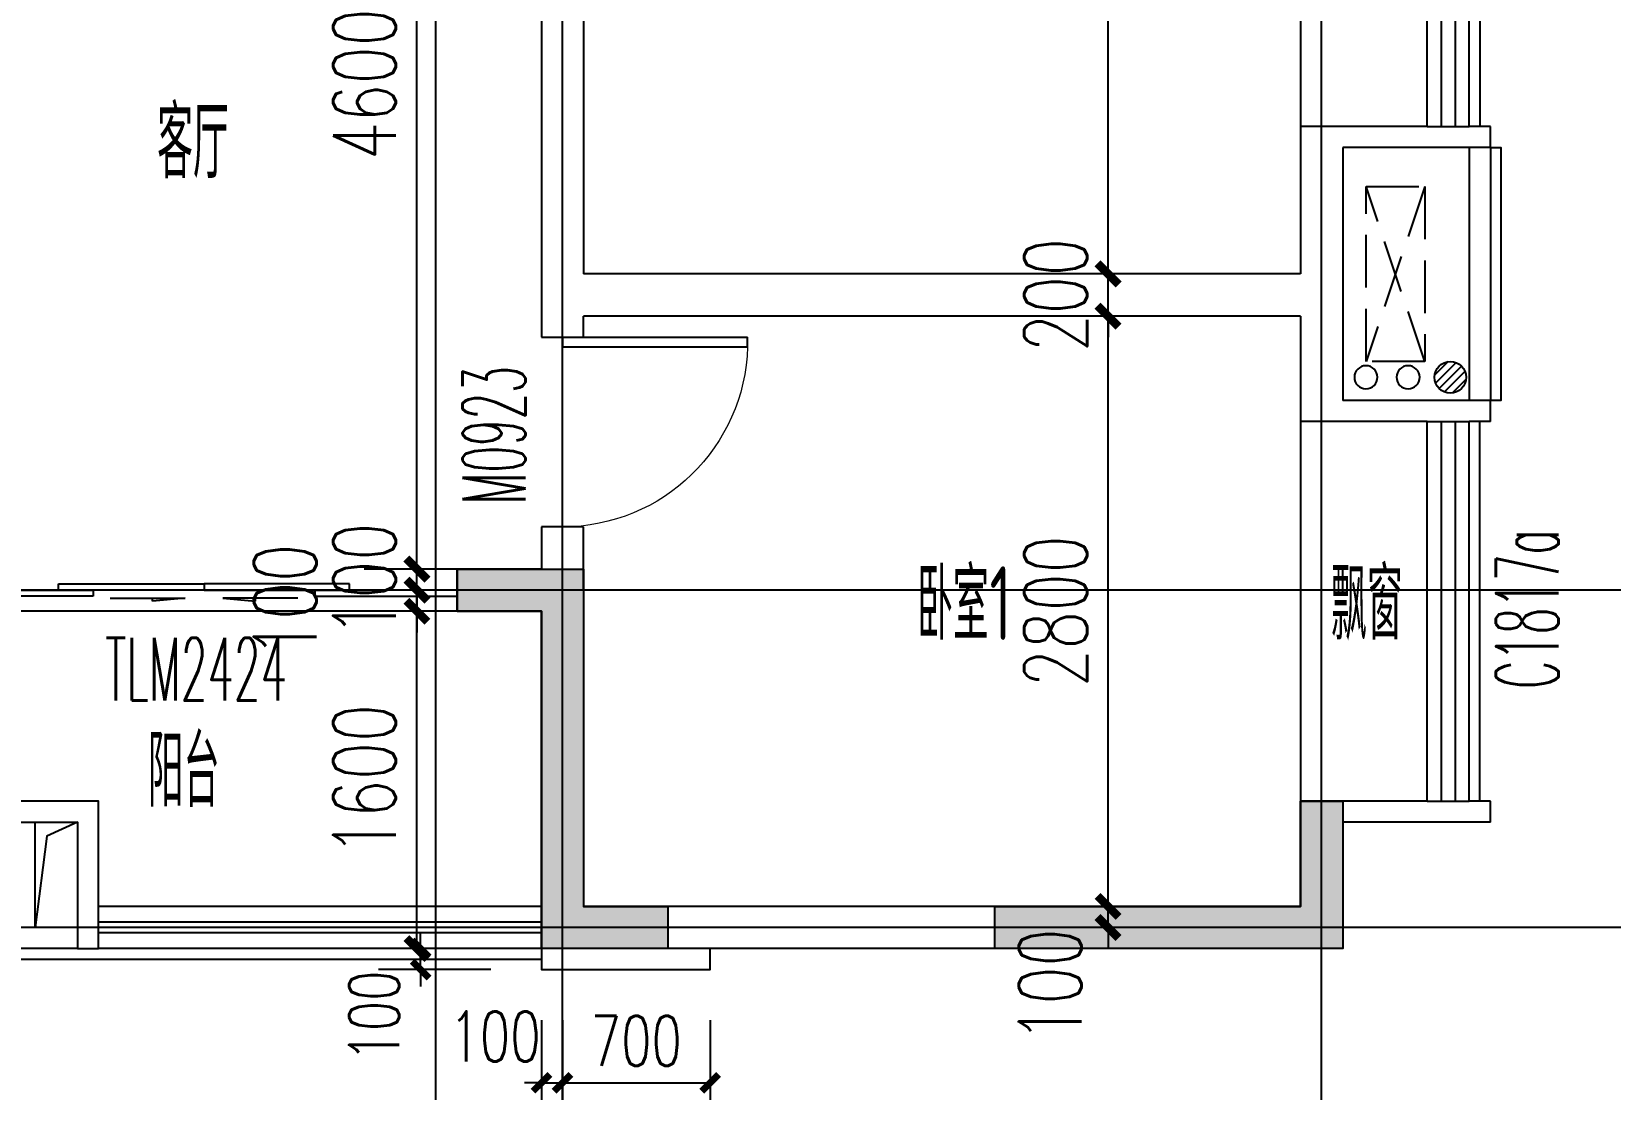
# Model space of a CAD drawing. Extents: x -59851 to 653804, y -249523 to 437614.
# Drawn here: x -2231 to 5256, y 6638 to 11656 of the extents above; entities that cross this region are included whole.
import ezdxf

# ---------------------------------------------------------------- set-up
doc = ezdxf.new("R2010")
doc.units = 0
doc.header["$LTSCALE"] = 1000
doc.header["$MEASUREMENT"] = 0
doc.linetypes.add('DASH', pattern=[0.35, 0.25, -0.1])
for name, color, linetype in [('_S-YS(雨水管)', 3, 'Continuous'), ('_S-空调立管', 7, 'Continuous'), ('A-外装饰线脚', 7, 'Continuous'), ('A-洞口', 105, 'Continuous'), ('A-看线', 105, 'Continuous'), ('A-空调室外机', 5, 'DASH'), ('A-第三道尺寸线', 105, 'Continuous'), ('A-线脚看线', 9, 'Continuous'), ('AE-FLOR', 151, 'Continuous'), ('DOTE', 16, 'Continuous'), ('NL', 5, 'Continuous'), ('PUB_HATCH', 8, 'Continuous'), ('PUB_TEXT', 7, 'Continuous'), ('WALL', 2, 'Continuous'), ('WINDOW', 4, 'Continuous'), ('WINDOW_TEXT', 7, 'Continuous'), ('剪力墙', 6, 'Continuous'), ('栏杆', 142, 'Continuous')]:
    doc.layers.add(name, color=color, linetype=linetype)
doc.layers.add('A-area(算半面积)', color=23, linetype='Continuous', plot=False)
doc.layers.add('A-第四道尺寸线(线脚尺寸)', color=105, linetype='Continuous', lineweight=5)
doc.styles.add('_TCH_DIM_T3', font='SIMPLEX.shx', dxfattribs={"width": 0.705882, "bigfont": 'GBCBIG.shx'})
doc.styles.add('_TCH_WINDOW', font='SIMPLEX.shx', dxfattribs={"width": 0.7, "height": 3.5, "bigfont": 'GBCBIG.shx'})
doc.styles.get("Standard").update_dxf_attribs({"font": 'gbenor.shx', "width": 0.7, "bigfont": 'gbcbig.shx'})
doc.dimstyles.new('_TCH_ARCH&&100', dxfattribs={"dimtxt": 297.5, "dimasz": 100, "dimexe": 250, "dimexo": 300, "dimgap": 100, "dimtad": 1, "dimdec": 0, "dimzin": 0, "dimdsep": 46, "dimtxsty": '_TCH_DIM_T3', "dimblk": 'ARCHTICK', "dimcen": 0.09, "dimclrt": 7, "dimazin": 2, "dimtfac": 1, "dimtdec": 0, "dimtix": 1, "dimtmove": 2, "dimatfit": 3, "dimfxl": 0, "dimtolj": 1, "dimtzin": 0, "dimarcsym": 0})
doc.dimstyles.new('_TCH_ARCH&&80', dxfattribs={"dimtxt": 238, "dimasz": 80, "dimexe": 200, "dimexo": 240, "dimgap": 80, "dimtad": 1, "dimdec": 0, "dimzin": 0, "dimdsep": 46, "dimtxsty": '_TCH_DIM_T3', "dimblk": 'ARCHTICK', "dimcen": 0.09, "dimclrt": 7, "dimazin": 2, "dimtfac": 1, "dimtdec": 0, "dimtix": 1, "dimtmove": 2, "dimatfit": 3, "dimfxl": 0, "dimtolj": 1, "dimtzin": 0, "dimarcsym": 0})

# ---------------------------------------------------------------- blocks, each defined once
blk = doc.blocks.new('jgjlq030328')
at = {"layer": 'PUB_HATCH'}
for points in [[(-245535, 6411.9), (-245935, 6411.9), (-246135, 6411.9), (-246135, 8011.9), (-246535, 8011.9), (-246535, 8211.9), (-245935, 8211.9), (-245935, 6611.9), (-245535, 6611.9)], [(-242335, 7111.9), (-242335, 6411.9), (-243985, 6411.9), (-243985, 6611.9), (-242535, 6611.9), (-242535, 7111.9)]]:
    blk.add_hatch(color=256, dxfattribs=at).paths.add_polyline_path(points)
at = {"layer": '剪力墙'}
for points in [[(-245535, 6411.9), (-245935, 6411.9), (-246135, 6411.9), (-246135, 8011.9), (-246535, 8011.9), (-246535, 8211.9), (-245935, 8211.9), (-245935, 6611.9), (-245535, 6611.9)], [(-242335, 7111.9), (-242335, 6411.9), (-243985, 6411.9), (-243985, 6611.9), (-242535, 6611.9), (-242535, 7111.9)]]:
    blk.add_lwpolyline(points, close=True, dxfattribs=at)
blk = doc.blocks.new('zhouxianssceng0329')
at = {"layer": 'DOTE'}
for p, q in [((3886.3, 132089.9), (3886.3, 156469.4)), ((-313.7, 132089.9), (-313.7, 144298.2)), ((286.3, 132089.9), (286.3, 140298.2)), ((5501.3, 134598.2), (-44988.6, 134598.2)), ((5501.3, 132998.2), (-44988.6, 132998.2))]:
    blk.add_line(p, q, dxfattribs=at)
blk = doc.blocks.new('ktswaj')
at = {"linetype": 'DASH'}
blk.add_lwpolyline([(15990.1, 179082.6), (15990.1, 178253.3), (16268.4, 178253.3), (16268.4, 179082.6)], close=True, dxfattribs=at)
for points in [[(15990.1, 179082.6), (16268.4, 178253.3)], [(15990.1, 178253.3), (16268.4, 179082.6)]]:
    blk.add_lwpolyline(points, dxfattribs=at)
blk = doc.blocks.new('$DorLib2D$00000138')
at = {"color": 0, "linetype": 'Continuous'}
for p, q in [((-0.2875, 0), (-0.2875, 0.1538)), ((-0.2875, 0.1538), (0, 0.1538)), ((0, 0.1538), (0, 0)), ((0.2875, 0.1538), (0, 0.1538)), ((0.2875, 0), (0.2875, 0.1538)), ((-0.5, -0.1399), (-0.5, 0)), ((-0.5, 0), (-0.2188, 0)), ((0, 0), (-0.2875, 0)), ((-0.2188, 0), (-0.2188, -0.1399)), ((0, 0), (0.2875, 0)), ((0.2188, 0), (0.2188, -0.1399)), ((0.5, 0), (0.2188, 0)), ((0.5, 0), (0.5, -0.1946)), ((0.5, -0.1399), (0.5, 0)), ((-0.2188, -0.1399), (-0.5, -0.1399)), ((0.2188, -0.1399), (0.5, -0.1399)), ((-0.1857, -0.186), (-0.037, -0.186)), ((-0.037, -0.186), (-0.1019, -0.2583)), ((-0.1019, -0.2583), (-0.1019, -0.186)), ((0.1857, -0.186), (0.037, -0.186)), ((0.037, -0.186), (0.1019, -0.2583)), ((0.1019, -0.2583), (0.1019, -0.186))]:
    blk.add_line(p, q, dxfattribs=at)
blk = doc.blocks.new('$TCHSYS$WIN2D')
for p, q in [((-0.5, 0.5), (0.5, 0.5)), ((-0.5, 0.5), (-0.5, -0.5)), ((0.5, 0.5), (0.5, -0.5)), ((0.5, 0.1667), (-0.5, 0.1667)), ((0.5, -0.1667), (-0.5, -0.1667)), ((-0.5, -0.5), (0.5, -0.5))]:
    blk.add_line(p, q)
blk = doc.blocks.new('$DorLib2D$00000001')
for p, q in [((0.45, 0.975), (0.5, 0.975)), ((0.45, 0), (0.45, 0.975)), ((0.5, 0), (0.5, 0.975)), ((0.5, 0), (0.45, 0))]:
    blk.add_line(p, q)
at = {"lineweight": 13}
blk.add_arc((0.475, 0), 0.975, 91.46928, 180, dxfattribs=at)
blk = doc.blocks.new('_ArchTick')
at = {"color": 0, "linetype": 'ByBlock', "const_width": 0.4}
blk.add_lwpolyline([(-0.5, -0.5), (0.5, 0.5)], dxfattribs=at)
blk = doc.blocks.new('*D780')
at = {"layer": 'A-第三道尺寸线', "color": 0, "lineweight": -2, "transparency": 16777216}
for p, q in [((90662, 165334.8), (90121.7, 165334.8)), ((90371.7, 160734.8), (90371.7, 165334.8)), ((90662, 160734.8), (90121.7, 160734.8))]:
    blk.add_line(p, q, dxfattribs=at)
at = {"layer": 'Defpoints', "color": 0, "transparency": 16777216}
for p in [(90371.7, 165334.8), (90962, 165334.8), (90962, 160734.8)]:
    blk.add_point(p, dxfattribs=at)
at = {"layer": 'A-第三道尺寸线', "color": 0, "lineweight": -2, "transparency": 16777216, "xscale": 100, "yscale": 100, "zscale": 100}
for p, rotation in [((90371.7, 165334.8), 90), ((90371.7, 160734.8), 270)]:
    blk.add_blockref('_ArchTick', p, dxfattribs=dict(at, rotation=rotation))
at = {"layer": 'A-第三道尺寸线', "color": 7, "transparency": 16777216, "insert": (90123, 163034.8), "char_height": 297.5, "attachment_point": 5, "rotation": 90, "style": '_TCH_DIM_T3'}
blk.add_mtext('\\A1;4600', dxfattribs=at)
blk = doc.blocks.new('*D781')
at = {"layer": 'A-第三道尺寸线', "color": 0, "lineweight": -2, "transparency": 16777216}
for p, q in [((90371.7, 160734.8), (90371.7, 160834.8)), ((90662, 160734.8), (90121.7, 160734.8)), ((90371.7, 160634.8), (90371.7, 160734.8)), ((90662, 160634.8), (90121.7, 160634.8)), ((90371.7, 160634.8), (90371.7, 160534.8))]:
    blk.add_line(p, q, dxfattribs=at)
at = {"layer": 'Defpoints', "color": 0, "transparency": 16777216}
for p in [(90371.7, 160734.8), (90962, 160734.8), (90962, 160634.8)]:
    blk.add_point(p, dxfattribs=at)
at = {"layer": 'A-第三道尺寸线', "color": 0, "lineweight": -2, "transparency": 16777216, "xscale": 100, "yscale": 100, "zscale": 100}
for p, rotation in [((90371.7, 160734.8), 270), ((90371.7, 160634.8), 90)]:
    blk.add_blockref('_ArchTick', p, dxfattribs=dict(at, rotation=rotation))
at = {"layer": 'A-第三道尺寸线', "color": 7, "transparency": 16777216, "insert": (90123, 160684.8), "char_height": 297.5, "attachment_point": 5, "rotation": 90, "style": '_TCH_DIM_T3'}
blk.add_mtext('\\A1;100', dxfattribs=at)
blk = doc.blocks.new('*D782')
at = {"layer": 'A-第三道尺寸线', "color": 0, "lineweight": -2, "transparency": 16777216}
for p, q in [((90371.7, 160634.8), (90371.7, 160734.8)), ((90662, 160634.8), (90121.7, 160634.8)), ((90371.7, 160534.8), (90371.7, 160634.8)), ((90662, 160534.8), (90121.7, 160534.8)), ((90371.7, 160534.8), (90371.7, 160434.8))]:
    blk.add_line(p, q, dxfattribs=at)
at = {"layer": 'Defpoints', "color": 0, "transparency": 16777216}
for p in [(90371.7, 160634.8), (90962, 160634.8), (90962, 160534.8)]:
    blk.add_point(p, dxfattribs=at)
at = {"layer": 'A-第三道尺寸线', "color": 0, "lineweight": -2, "transparency": 16777216, "xscale": 100, "yscale": 100, "zscale": 100}
for p, rotation in [((90371.7, 160634.8), 270), ((90371.7, 160534.8), 90)]:
    blk.add_blockref('_ArchTick', p, dxfattribs=dict(at, rotation=rotation))
at = {"layer": 'A-第三道尺寸线', "color": 7, "transparency": 16777216, "insert": (89746.7, 160584.8), "char_height": 297.5, "attachment_point": 5, "rotation": 90, "style": '_TCH_DIM_T3'}
blk.add_mtext('\\A1;100', dxfattribs=at)
blk = doc.blocks.new('*D783')
at = {"layer": 'A-第三道尺寸线', "color": 0, "lineweight": -2, "transparency": 16777216}
for p, q in [((90662, 160534.8), (90121.7, 160534.8)), ((90371.7, 158934.8), (90371.7, 160534.8)), ((90662, 158934.8), (90121.7, 158934.8))]:
    blk.add_line(p, q, dxfattribs=at)
at = {"layer": 'Defpoints', "color": 0, "transparency": 16777216}
for p in [(90371.7, 160534.8), (90962, 160534.8), (90962, 158934.8)]:
    blk.add_point(p, dxfattribs=at)
at = {"layer": 'A-第三道尺寸线', "color": 0, "lineweight": -2, "transparency": 16777216, "xscale": 100, "yscale": 100, "zscale": 100}
for p, rotation in [((90371.7, 160534.8), 90), ((90371.7, 158934.8), 270)]:
    blk.add_blockref('_ArchTick', p, dxfattribs=dict(at, rotation=rotation))
at = {"layer": 'A-第三道尺寸线', "color": 7, "transparency": 16777216, "insert": (90123, 159734.8), "char_height": 297.5, "attachment_point": 5, "rotation": 90, "style": '_TCH_DIM_T3'}
blk.add_mtext('\\A1;1600', dxfattribs=at)
blk = doc.blocks.new('*D793')
at = {"layer": 'A-第三道尺寸线', "color": 0, "lineweight": -2, "transparency": 16777216}
for p, q in [((93649.2, 159134.8), (93649.2, 159234.8)), ((93973, 159134.8), (93399.2, 159134.8)), ((93649.2, 159034.8), (93649.2, 159134.8)), ((93973, 159034.8), (93399.2, 159034.8)), ((93649.2, 159034.8), (93649.2, 158934.8))]:
    blk.add_line(p, q, dxfattribs=at)
at = {"layer": 'Defpoints', "color": 0, "transparency": 16777216}
for p in [(93649.2, 159134.8), (94273, 159134.8), (94273, 159034.8)]:
    blk.add_point(p, dxfattribs=at)
at = {"layer": 'A-第三道尺寸线', "color": 0, "lineweight": -2, "transparency": 16777216, "xscale": 100, "yscale": 100, "zscale": 100}
for p, rotation in [((93649.2, 159134.8), 270), ((93649.2, 159034.8), 90)]:
    blk.add_blockref('_ArchTick', p, dxfattribs=dict(at, rotation=rotation))
at = {"layer": 'A-第三道尺寸线', "color": 7, "transparency": 16777216, "insert": (93374.2, 158759.8), "char_height": 297.5, "attachment_point": 5, "rotation": 90, "style": '_TCH_DIM_T3'}
blk.add_mtext('\\A1;100', dxfattribs=at)
blk = doc.blocks.new('*D794')
at = {"layer": 'A-第三道尺寸线', "color": 0, "lineweight": -2, "transparency": 16777216}
for p, q in [((93973, 161934.8), (93399.2, 161934.8)), ((93649.2, 159134.8), (93649.2, 161934.8)), ((93973, 159134.8), (93399.2, 159134.8))]:
    blk.add_line(p, q, dxfattribs=at)
at = {"layer": 'Defpoints', "color": 0, "transparency": 16777216}
for p in [(93649.2, 161934.8), (94273, 161934.8), (94273, 159134.8)]:
    blk.add_point(p, dxfattribs=at)
at = {"layer": 'A-第三道尺寸线', "color": 0, "lineweight": -2, "transparency": 16777216, "xscale": 100, "yscale": 100, "zscale": 100}
for p, rotation in [((93649.2, 161934.8), 90), ((93649.2, 159134.8), 270)]:
    blk.add_blockref('_ArchTick', p, dxfattribs=dict(at, rotation=rotation))
at = {"layer": 'A-第三道尺寸线', "color": 7, "transparency": 16777216, "insert": (93400.5, 160534.8), "char_height": 297.5, "attachment_point": 5, "rotation": 90, "style": '_TCH_DIM_T3'}
blk.add_mtext('\\A1;2800', dxfattribs=at)
blk = doc.blocks.new('*D795')
at = {"layer": 'A-第三道尺寸线', "color": 0, "lineweight": -2, "transparency": 16777216}
for p, q in [((93649.2, 162134.8), (93649.2, 162234.8)), ((93973, 162134.8), (93399.2, 162134.8)), ((93649.2, 161934.8), (93649.2, 162134.8)), ((93973, 161934.8), (93399.2, 161934.8)), ((93649.2, 161934.8), (93649.2, 161834.8))]:
    blk.add_line(p, q, dxfattribs=at)
at = {"layer": 'Defpoints', "color": 0, "transparency": 16777216}
for p in [(93649.2, 162134.8), (94273, 162134.8), (94273, 161934.8)]:
    blk.add_point(p, dxfattribs=at)
at = {"layer": 'A-第三道尺寸线', "color": 0, "lineweight": -2, "transparency": 16777216, "xscale": 100, "yscale": 100, "zscale": 100}
for p, rotation in [((93649.2, 162134.8), 270), ((93649.2, 161934.8), 90)]:
    blk.add_blockref('_ArchTick', p, dxfattribs=dict(at, rotation=rotation))
at = {"layer": 'A-第三道尺寸线', "color": 7, "transparency": 16777216, "insert": (93400.5, 162034.8), "char_height": 297.5, "attachment_point": 5, "rotation": 90, "style": '_TCH_DIM_T3'}
blk.add_mtext('\\A1;200', dxfattribs=at)
blk = doc.blocks.new('*D796')
at = {"layer": 'A-第三道尺寸线', "color": 0, "lineweight": -2, "transparency": 16777216}
for p, q in [((93973, 165334.8), (93399.2, 165334.8)), ((93649.2, 162134.8), (93649.2, 165334.8)), ((93973, 162134.8), (93399.2, 162134.8))]:
    blk.add_line(p, q, dxfattribs=at)
at = {"layer": 'Defpoints', "color": 0, "transparency": 16777216}
for p in [(93649.2, 165334.8), (94273, 165334.8), (94273, 162134.8)]:
    blk.add_point(p, dxfattribs=at)
at = {"layer": 'A-第三道尺寸线', "color": 0, "lineweight": -2, "transparency": 16777216, "xscale": 100, "yscale": 100, "zscale": 100}
for p, rotation in [((93649.2, 165334.8), 90), ((93649.2, 162134.8), 270)]:
    blk.add_blockref('_ArchTick', p, dxfattribs=dict(at, rotation=rotation))
at = {"layer": 'A-第三道尺寸线', "color": 7, "transparency": 16777216, "insert": (93400.5, 163734.8), "char_height": 297.5, "attachment_point": 5, "rotation": 90, "style": '_TCH_DIM_T3'}
blk.add_mtext('\\A1;3200', dxfattribs=at)
blk = doc.blocks.new('ssxianjiao0329')
at = {"layer": 'A-外装饰线脚'}
blk.add_lwpolyline([(186.3, 132898.2), (186.3, 132798.2), (986.3, 132798.2), (986.3, 132898.2)], dxfattribs=at)
at = {"layer": 'A-线脚看线'}
for points in [[(4636.3, 138598.2), (4636.3, 136798.2)], [(4686.3, 136698.2), (4736.3, 136698.2), (4736.3, 135498.2), (4686.3, 135498.2)], [(4636.3, 133598.2), (4636.3, 135398.2)], [(-3213.7, 132848.2), (186.3, 132848.2)]]:
    blk.add_lwpolyline(points, dxfattribs=at)
blk = doc.blocks.new('600200')
at = {"layer": 'A-洞口'}
blk.add_lwpolyline([(-2177.9, 134493.3), (-1977.9, 134493.3), (-1977.9, 133993.3), (-2177.9, 133993.3)], close=True, dxfattribs=at)
blk.add_lwpolyline([(-1977.9, 134493.3), (-2123.4, 134426.8), (-2177.9, 133993.3)], dxfattribs=at)
blk = doc.blocks.new('huxingdongkoupiaochuangyangtai')
blk.add_blockref('600200', (-35.8, 2095))
blk = doc.blocks.new('*D481')
at = {"layer": 'A-第四道尺寸线(线脚尺寸)', "color": 0, "lineweight": -2, "transparency": 16777216}
for p, q in [((186.3, 13758.2), (186.3, 13261.4)), ((286.3, 13758.2), (286.3, 13261.4)), ((186.3, 13461.4), (106.3, 13461.4)), ((186.3, 13461.4), (286.3, 13461.4)), ((286.3, 13461.4), (366.3, 13461.4))]:
    blk.add_line(p, q, dxfattribs=at)
at = {"layer": 'Defpoints', "color": 0, "transparency": 16777216}
for p in [(186.3, 13998.2), (286.3, 13998.2), (286.3, 13461.4)]:
    blk.add_point(p, dxfattribs=at)
at = {"layer": 'A-第四道尺寸线(线脚尺寸)', "color": 0, "lineweight": -2, "transparency": 16777216, "xscale": 80, "yscale": 80, "zscale": 80}
blk.add_blockref('_ArchTick', (186.3, 13461.4), dxfattribs=at)
at = {"layer": 'A-第四道尺寸线(线脚尺寸)', "color": 0, "lineweight": -2, "transparency": 16777216, "xscale": 80, "yscale": 80, "zscale": 80, "rotation": 180}
blk.add_blockref('_ArchTick', (286.3, 13461.4), dxfattribs=at)
at = {"layer": 'A-第四道尺寸线(线脚尺寸)', "color": 7, "transparency": 16777216, "insert": (-33.7, 13681.4), "char_height": 238, "attachment_point": 5, "style": '_TCH_DIM_T3'}
blk.add_mtext('\\A1;100', dxfattribs=at)
blk = doc.blocks.new('*D482')
at = {"layer": 'A-第四道尺寸线(线脚尺寸)', "color": 0, "lineweight": -2, "transparency": 16777216}
for p, q in [((286.3, 13758.2), (286.3, 13261.4)), ((986.3, 13758.2), (986.3, 13261.4)), ((286.3, 13461.4), (986.3, 13461.4))]:
    blk.add_line(p, q, dxfattribs=at)
at = {"layer": 'Defpoints', "color": 0, "transparency": 16777216}
for p in [(286.3, 13998.2), (986.3, 13998.2), (986.3, 13461.4)]:
    blk.add_point(p, dxfattribs=at)
at = {"layer": 'A-第四道尺寸线(线脚尺寸)', "color": 0, "lineweight": -2, "transparency": 16777216, "xscale": 80, "yscale": 80, "zscale": 80, "rotation": 180}
blk.add_blockref('_ArchTick', (286.3, 13461.4), dxfattribs=at)
at = {"layer": 'A-第四道尺寸线(线脚尺寸)', "color": 0, "lineweight": -2, "transparency": 16777216, "xscale": 80, "yscale": 80, "zscale": 80}
blk.add_blockref('_ArchTick', (986.3, 13461.4), dxfattribs=at)
at = {"layer": 'A-第四道尺寸线(线脚尺寸)', "color": 7, "transparency": 16777216, "insert": (636.3, 13660.4), "char_height": 238, "attachment_point": 5, "style": '_TCH_DIM_T3'}
blk.add_mtext('\\A1;700', dxfattribs=at)
blk = doc.blocks.new('*D483')
at = {"layer": 'A-第四道尺寸线(线脚尺寸)', "color": 0, "lineweight": -2, "transparency": 16777216}
for p, q in [((-386.6, 14098.2), (-386.6, 14178.2)), ((-53.7, 14098.2), (-586.6, 14098.2)), ((-386.6, 13998.2), (-386.6, 14098.2)), ((-53.7, 13998.2), (-586.6, 13998.2)), ((-386.6, 13998.2), (-386.6, 13918.2))]:
    blk.add_line(p, q, dxfattribs=at)
at = {"layer": 'Defpoints', "color": 0, "transparency": 16777216}
for p in [(-386.6, 14098.2), (186.3, 14098.2), (186.3, 13998.2)]:
    blk.add_point(p, dxfattribs=at)
at = {"layer": 'A-第四道尺寸线(线脚尺寸)', "color": 0, "lineweight": -2, "transparency": 16777216, "xscale": 80, "yscale": 80, "zscale": 80}
for p, rotation in [((-386.6, 14098.2), 270), ((-386.6, 13998.2), 90)]:
    blk.add_blockref('_ArchTick', p, dxfattribs=dict(at, rotation=rotation))
at = {"layer": 'A-第四道尺寸线(线脚尺寸)', "color": 7, "transparency": 16777216, "insert": (-606.6, 13778.2), "char_height": 238, "attachment_point": 5, "rotation": 90, "style": '_TCH_DIM_T3'}
blk.add_mtext('\\A1;100', dxfattribs=at)
blk = doc.blocks.new('_LV13')
at = {"color": 0}
for p, q in [((-0.071, 0.495), (-0.495, 0.071)), ((0.183, 0.465), (-0.465, -0.183)), ((0.354, 0.354), (-0.354, -0.354)), ((0.465, 0.183), (-0.183, -0.465)), ((0.495, -0.071), (0.071, -0.495))]:
    blk.add_line(p, q, dxfattribs=at)
blk.add_circle((0, 0), 0.5)
blk = doc.blocks.new('jfdsajkjke50505')
at = {"layer": '_S-YS(雨水管)'}
blk.add_lwpolyline([(-89636.1, 46739.8, 1), (-89746.1, 46739.8, 1)], format="xyb", close=True, dxfattribs=at)
at = {"layer": '_S-空调立管'}
blk.add_lwpolyline([(-89436.1, 46739.8, 1), (-89546.1, 46739.8, 1)], format="xyb", close=True, dxfattribs=at)
at = {"layer": 'NL', "ltscale": 0.5, "extrusion": (0, 0, -1), "xscale": -150, "yscale": 150, "zscale": -150}
blk.add_blockref('_LV13', (89291.1, 46739.8), dxfattribs=at)
blk = doc.blocks.new('a5huxing0323')
at = {"layer": 'A-看线'}
for points in [[(94562, 164634.8), (94562, 162834.8)], [(94562, 161434.8), (94562, 159634.8)]]:
    blk.add_lwpolyline(points, dxfattribs=at)
at = {"layer": 'AE-FLOR'}
for points in [[(90962, 159134.8), (88862, 159134.8)], [(90962, 158934.8), (88862, 158934.8)]]:
    blk.add_lwpolyline(points, dxfattribs=at)
at = {"layer": 'WALL'}
for p, q in [((90962, 165434.8), (90962, 162034.8)), ((91162, 165334.8), (91162, 162134.8)), ((94562, 162834.8), (94562, 162134.8)), ((95162, 162834.8), (94562, 162834.8)), ((95162, 162834.8), (95362, 162834.8)), ((95462, 162834.8), (95362, 162834.8)), ((95462, 162734.8), (95462, 162834.8)), ((94762, 162734.8), (94762, 162034.8)), ((95262, 162734.8), (94762, 162734.8)), ((95462, 162734.8), (95262, 162734.8)), ((94562, 162134.8), (91162, 162134.8)), ((90962, 162034.8), (90962, 161834.8)), ((94762, 162034.8), (94762, 161534.8)), ((94562, 161934.8), (91162, 161934.8)), ((91162, 161834.8), (91162, 161934.8)), ((94562, 161934.8), (94562, 161434.8)), ((90962, 161834.8), (91162, 161834.8)), ((95262, 161534.8), (94762, 161534.8)), ((95462, 161534.8), (95262, 161534.8)), ((95462, 161434.8), (95462, 161534.8)), ((95162, 161434.8), (94562, 161434.8)), ((95162, 161434.8), (95362, 161434.8)), ((95462, 161434.8), (95362, 161434.8)), ((91162, 160934.8), (90962, 160934.8)), ((90962, 160934.8), (90962, 160734.8)), ((91162, 160634.8), (91162, 160934.8)), ((90962, 160734.8), (90562, 160734.8)), ((90562, 160734.8), (90562, 160534.8)), ((91162, 160634.8), (91162, 159134.8)), ((90562, 160534.8), (90962, 160534.8)), ((90962, 160534.8), (90962, 158934.8)), ((94562, 159634.8), (94562, 159134.8)), ((95162, 159634.8), (94562, 159634.8)), ((95162, 159634.8), (95362, 159634.8)), ((95462, 159634.8), (95362, 159634.8)), ((95462, 159534.8), (95462, 159634.8)), ((94762, 159534.8), (94762, 158934.8)), ((95262, 159534.8), (94762, 159534.8)), ((95462, 159534.8), (95262, 159534.8)), ((94562, 159134.8), (91162, 159134.8)), ((94762, 158934.8), (90962, 158934.8))]:
    blk.add_line(p, q, dxfattribs=at)
at = {"layer": 'WINDOW'}
blk.add_line((90562, 160534.8), (88162, 160534.8), dxfattribs=at)
at = {"layer": '栏杆'}
for points in [[(95362, 162734.8), (95362, 161534.8)], [(95462, 162734.8), (95462, 161534.8)], [(87562, 159534.8), (88762, 159534.8), (88762, 158934.8), (88862, 158934.8), (88862, 159634.8), (87562, 159634.8)], [(88762, 159034.8), (87562, 159034.8)], [(90962, 159059.8), (88862, 159059.8)], [(90962, 159009.8), (88862, 159009.8)], [(88762, 158934.8), (87562, 158934.8)]]:
    blk.add_lwpolyline(points, dxfattribs=at)
at = {"layer": 'A-空调室外机', "extrusion": (0, 0, -1), "zscale": -1}
blk.add_blockref('ktswaj', (-111141.3, -16533.1), dxfattribs=at)
at = {"layer": 'WINDOW'}
ref = blk.add_blockref('$TCHSYS$WIN2D', (95262, 163734.8), dxfattribs=dict(at, xscale=1800, yscale=200, zscale=-1800, rotation=90))
ref.add_attrib('A', 'C1817a', (95785.8, 163367.3), dxfattribs={"layer": 'WINDOW_TEXT', "height": 297.5, "rotation": 90, "style": '_TCH_WINDOW', "width": 0.494118})
ref = blk.add_blockref('$DorLib2D$00000001', (91062, 161384.8), dxfattribs=dict(at, xscale=-900, yscale=900, zscale=-900, rotation=270))
ref.add_attrib('A', 'M0923', (90885.8, 161041.8), dxfattribs={"layer": 'WINDOW_TEXT', "height": 297.5, "rotation": 90, "style": '_TCH_WINDOW', "width": 0.494118})
ref = blk.add_blockref('$TCHSYS$WIN2D', (95262, 160534.8), dxfattribs=dict(at, xscale=1800, yscale=200, zscale=-1800, rotation=90))
ref.add_attrib('A', 'C1817a', (95785.8, 160167.3), dxfattribs={"layer": 'WINDOW_TEXT', "height": 297.5, "rotation": 90, "style": '_TCH_WINDOW', "width": 0.494118})
ref = blk.add_blockref('$DorLib2D$00000138', (89362, 160634.8), dxfattribs=dict(at, xscale=-2400, yscale=200, zscale=2400))
ref.add_attrib('A', 'TLM2424', (88893, 160111), dxfattribs={"layer": 'WINDOW_TEXT', "height": 297.5, "style": '_TCH_WINDOW', "width": 0.494118})
at = {"layer": 'PUB_TEXT', "width": 0.7}
for s, height, p in [('客厅', 337.59, (89139.5, 162588.9)), ('卧室', 337.59, (92743.1, 160398)), ('1', 350, (93087.1, 160398)), ('飘窗', 337.59, (94706.4, 160400.2)), ('阳台', 337.59, (89095.4, 159606.4))]:
    blk.add_text(s, height=height, dxfattribs=at).set_placement(p)
at = {"layer": 'A-第三道尺寸线'}
for p1, p2, distance, picture, middle in [((90962, 160734.8), (90962, 165334.8), 590.3, '*D780', (90123, 163034.8)), ((94273, 162134.8), (94273, 165334.8), 623.8, '*D796', (93400.5, 163734.8)), ((94273, 161934.8), (94273, 162134.8), 623.8, '*D795', (93400.5, 162034.8)), ((94273, 159134.8), (94273, 161934.8), 623.8, '*D794', (93400.5, 160534.8)), ((90962, 160634.8), (90962, 160734.8), 590.3, '*D781', (90123, 160684.8)), ((90962, 158934.8), (90962, 160534.8), 590.3, '*D783', (90123, 159734.8))]:
    dim = blk.add_aligned_dim(p1=p1, p2=p2, distance=distance, dimstyle='_TCH_ARCH&&100', dxfattribs=at)
    dim.commit()
    dim.dimension.update_dxf_attribs({"geometry": picture, "text_midpoint": middle})
for base, p1, p2, picture, middle in [((90371.7, 160634.8), (90962, 160534.8), (90962, 160634.8), '*D782', (89746.7, 160584.8)), ((93649.2, 159134.8), (94273, 159034.8), (94273, 159134.8), '*D793', (93374.2, 158759.8))]:
    dim = blk.add_linear_dim(base=base, p1=p1, p2=p2, angle=90, dimstyle='_TCH_ARCH&&100', dxfattribs=at)
    dim.commit()
    dim.dimension.update_dxf_attribs({"geometry": picture, "text_midpoint": middle, "dimtype": 129})
blk = doc.blocks.new('1213fxianjiao0427')
at = {"layer": 'A-第四道尺寸线(线脚尺寸)'}
for base, p2, angle, picture, middle in [((-386.6, 14098.2), (186.3, 14098.2), 90, '*D483', (-606.6, 13778.2)), ((286.3, 13461.4), (286.3, 13998.2), 0, '*D481', (-33.7, 13681.4))]:
    dim = blk.add_linear_dim(base=base, p1=(186.3, 13998.2), p2=p2, angle=angle, dimstyle='_TCH_ARCH&&80', dxfattribs=at)
    dim.commit()
    dim.dimension.update_dxf_attribs({"geometry": picture, "text_midpoint": middle, "dimtype": 129})
dim = blk.add_aligned_dim(p1=(286.3, 13998.2), p2=(986.3, 13998.2), distance=-536.8, dimstyle='_TCH_ARCH&&80', dxfattribs=at)
dim.commit()
dim.dimension.update_dxf_attribs({"geometry": '*D482', "text_midpoint": (636.3, 13660.4)})

msp = doc.modelspace()

# ---------------------------------------------------------------- block references
msp.add_blockref('zhouxianssceng0329', (0, -125592.5))
at = {"layer": '剪力墙'}
msp.add_blockref('jgjlq030328', (246321.3, 893.8, 0), dxfattribs=at)

# ---------------------------------------------------------------- next in the draw order: block references
msp.add_blockref('a5huxing0323', (-90775.7, -151629.1))

# ---------------------------------------------------------------- next in the draw order: block references
for name, p in [('1213fxianjiao0427', (0, -6792.5)), ('ssxianjiao0329', (0, -125592.5)), ('huxingdongkoupiaochuangyangtai', (0, -128682.6))]:
    msp.add_blockref(name, p)
at = {"layer": 'A-area(算半面积)'}
msp.add_blockref('jfdsajkjke50505', (93787.4, -36724.1), dxfattribs=at)

doc.saveas('drawing.dxf')
